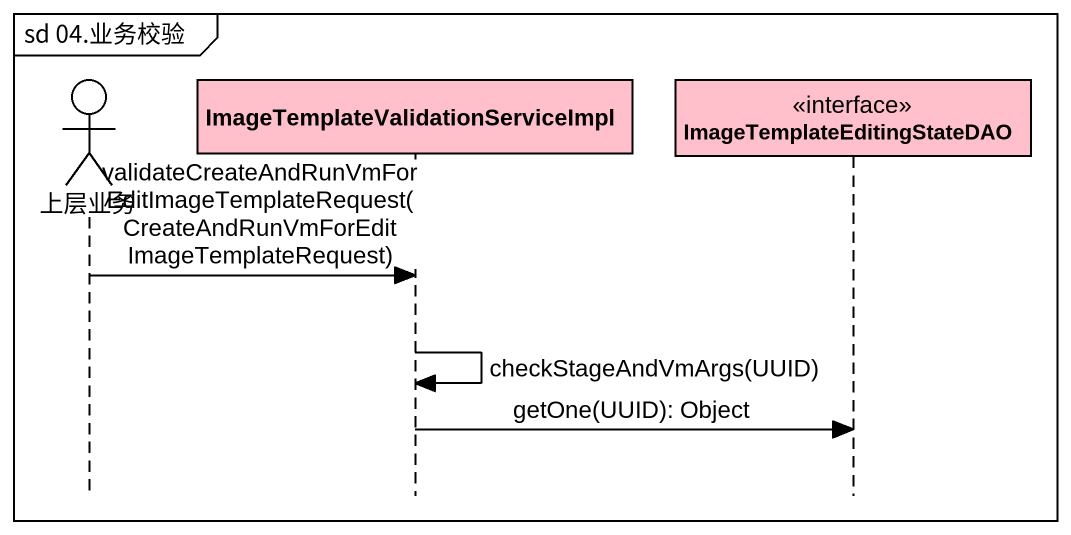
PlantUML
@startuml
mainframe sd 04.业务校验
hide footbox
actor 上层业务 #FFFFFF
participant "ImageTemplateValidationServiceImpl" as ImageTemplateValidationServi #FFC0CB
participant ImageTemplateEditingStateDAO <<interface>> #FFC0CB

上层业务 -> ImageTemplateValidationServi : validateCreateAndRunVmForEditImageTemplateRequest(CreateAndRunVmForEditImageTemplateRequest)
ImageTemplateValidationServi -> ImageTemplateValidationServi : checkStageAndVmArgs(UUID)
ImageTemplateValidationServi -> ImageTemplateEditingStateDAO : getOne(UUID): Object
@enduml
